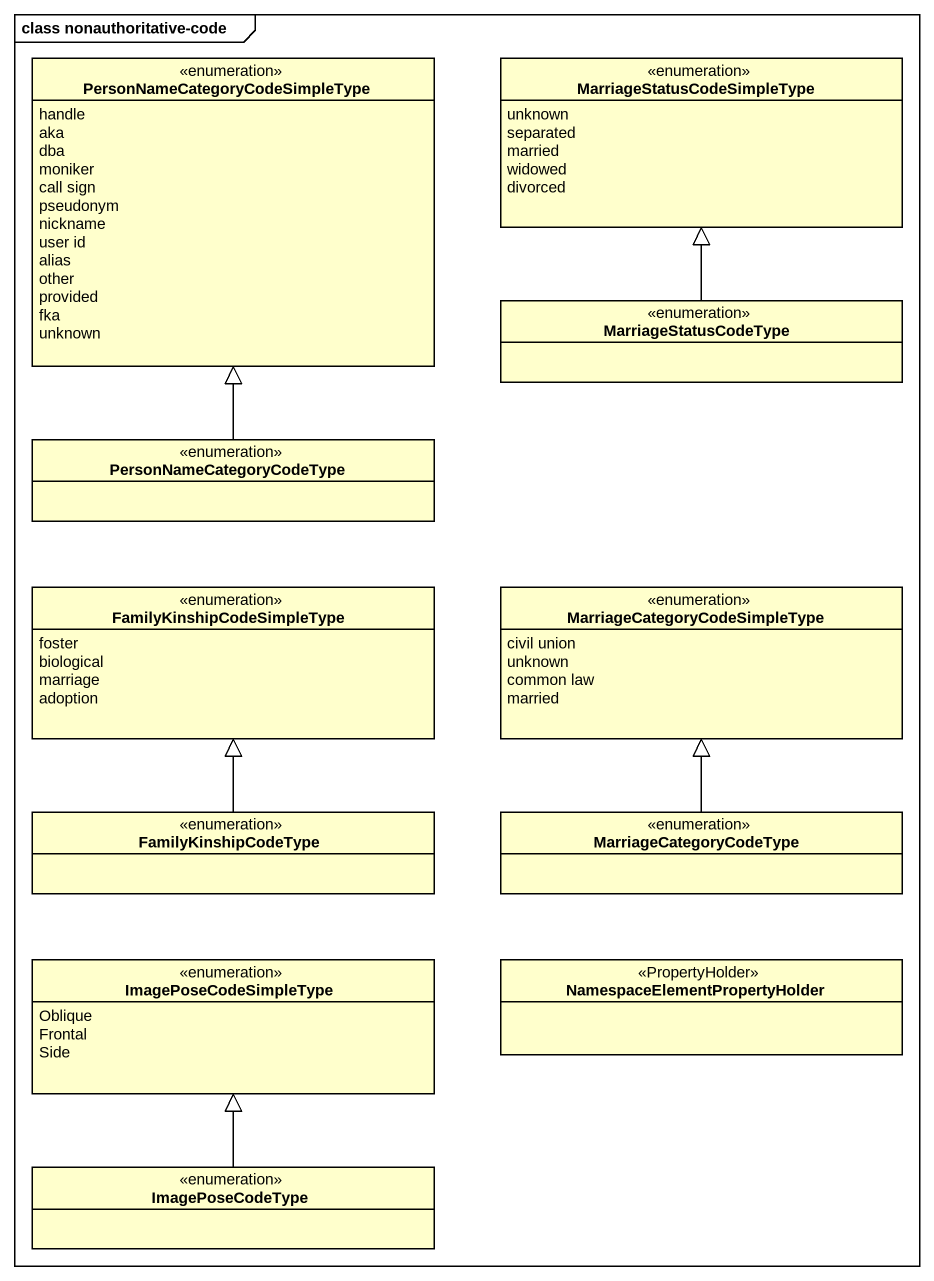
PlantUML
@startuml
mainframe class nonauthoritative-code
hide circle
hide empty members
enum "PersonNameCategoryCodeSimpleType" as PersonNameCategoryCodeSimple {
  handle
  aka
  dba
  moniker
  call sign
  pseudonym
  nickname
  user id
  alias
  other
  provided
  fka
  unknown
}
enum MarriageStatusCodeSimpleType {
  unknown
  separated
  married
  widowed
  divorced
}
enum MarriageStatusCodeType
enum PersonNameCategoryCodeType
enum FamilyKinshipCodeSimpleType {
  foster
  biological
  marriage
  adoption
}
enum "MarriageCategoryCodeSimpleType" as MarriageCategoryCodeSimpleTy {
  civil union
  unknown
  common law
  married
}
enum FamilyKinshipCodeType
enum MarriageCategoryCodeType
enum ImagePoseCodeSimpleType {
  Oblique
  Frontal
  Side
}
class "NamespaceElementPropertyHolder" as NamespaceElementPropertyHold <<PropertyHolder>>
enum ImagePoseCodeType
MarriageStatusCodeType -up-|> MarriageStatusCodeSimpleType
PersonNameCategoryCodeType -up-|> PersonNameCategoryCodeSimple
FamilyKinshipCodeType -up-|> FamilyKinshipCodeSimpleType
MarriageCategoryCodeType -up-|> MarriageCategoryCodeSimpleTy
ImagePoseCodeType -up-|> ImagePoseCodeSimpleType
@enduml
